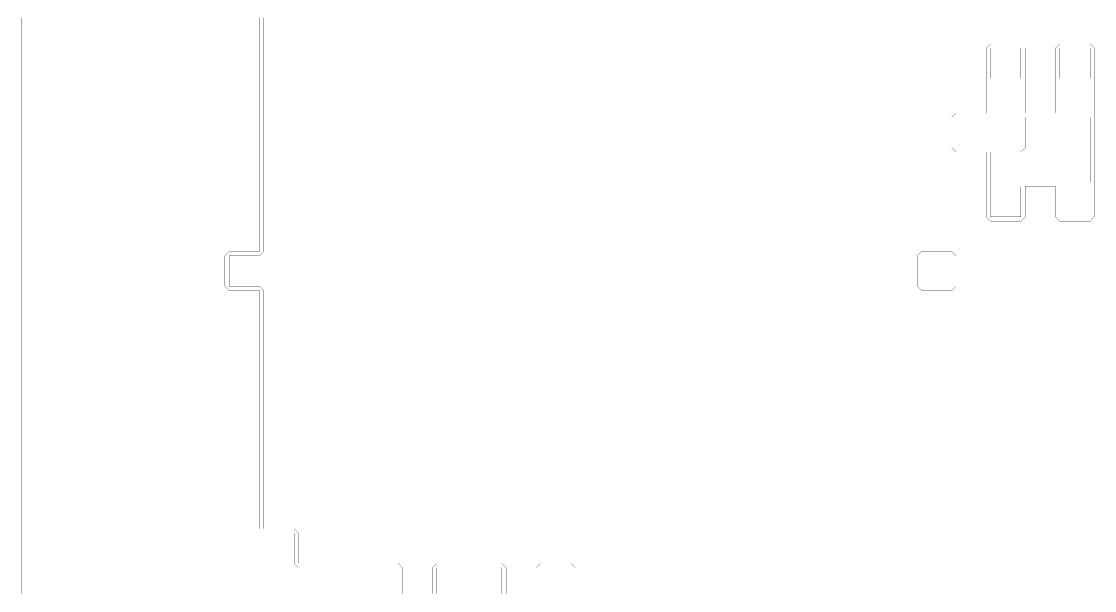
# Model space of a CAD drawing. Header units: metres. Extents: x 0 to 4990, y -4990 to 0.
# Drawn here: x 0 to 2422, y -3645 to -2362 of the extents above; entities that cross this region are included whole.
import ezdxf

# ---------------------------------------------------------------- set-up
doc = ezdxf.new("R2010")
doc.units = ezdxf.units.M
doc.layers.add('conductor', color=1, linetype='Continuous')
doc.layers.add('substrate', color=5, linetype='Continuous')

msp = doc.modelspace()

# ---------------------------------------------------------------- linework, layer by layer
at = {"layer": 'conductor', "const_width": 0.5}
for points in [[(546.875, -2353.515625), (546.875, -2363.28125), (546.875, -2373.046875), (546.875, -2382.8125), (546.875, -2392.578125), (546.875, -2402.34375), (546.875, -2412.109375), (546.875, -2421.875), (546.875, -2431.640625), (546.875, -2441.40625), (546.875, -2451.171875), (546.875, -2460.9375), (546.875, -2470.703125), (546.875, -2480.46875), (546.875, -2490.234375), (546.875, -2500), (546.875, -2509.765625), (546.875, -2519.53125), (546.875, -2529.296875), (546.875, -2539.0625), (546.875, -2548.828125), (546.875, -2558.59375), (546.875, -2568.359375), (546.875, -2578.125), (546.875, -2587.890625), (546.875, -2597.65625), (546.875, -2607.421875), (546.875, -2617.1875), (546.875, -2626.953125), (546.875, -2636.71875), (546.875, -2646.484375), (546.875, -2656.25), (546.875, -2666.015625), (546.875, -2675.78125), (546.875, -2685.546875), (546.875, -2695.3125), (546.875, -2705.078125), (546.875, -2714.84375), (546.875, -2724.609375), (546.875, -2734.375), (546.875, -2744.140625), (546.875, -2753.90625), (546.875, -2763.671875), (546.875, -2773.4375), (546.875, -2783.203125), (546.875, -2792.96875), (546.875, -2802.734375), (546.875, -2812.5), (546.875, -2822.265625), (546.875, -2832.03125), (546.875, -2841.796875), (546.875, -2851.5625), (546.875, -2861.328125), (546.875, -2871.09375), (546.875, -2880.859375), (537.109375, -2890.625), (527.34375, -2890.625), (517.578125, -2890.625), (507.8125, -2890.625), (498.046875, -2890.625), (488.28125, -2890.625), (478.515625, -2890.625), (468.75, -2890.625), (468.75, -2900.390625), (468.75, -2910.15625), (468.75, -2919.921875), (468.75, -2929.6875), (468.75, -2939.453125), (468.75, -2949.21875), (468.75, -2958.984375), (478.515625, -2958.984375), (488.28125, -2958.984375), (498.046875, -2958.984375), (507.8125, -2958.984375), (517.578125, -2958.984375), (527.34375, -2958.984375), (537.109375, -2958.984375), (546.875, -2968.75), (546.875, -2978.515625), (546.875, -2988.28125), (546.875, -2998.046875), (546.875, -3007.8125), (546.875, -3017.578125), (546.875, -3027.34375), (546.875, -3037.109375), (546.875, -3046.875), (546.875, -3056.640625), (546.875, -3066.40625), (546.875, -3076.171875), (546.875, -3085.9375), (546.875, -3095.703125), (546.875, -3105.46875), (546.875, -3115.234375), (546.875, -3125), (546.875, -3134.765625), (546.875, -3144.53125), (546.875, -3154.296875), (546.875, -3164.0625), (546.875, -3173.828125), (546.875, -3183.59375), (546.875, -3193.359375), (546.875, -3203.125), (546.875, -3212.890625), (546.875, -3222.65625), (546.875, -3232.421875), (546.875, -3242.1875), (546.875, -3251.953125), (546.875, -3261.71875), (546.875, -3271.484375), (546.875, -3281.25), (546.875, -3291.015625), (546.875, -3300.78125), (546.875, -3310.546875), (546.875, -3320.3125), (546.875, -3330.078125), (546.875, -3339.84375), (546.875, -3349.609375), (546.875, -3359.375), (546.875, -3369.140625), (546.875, -3378.90625), (546.875, -3388.671875), (546.875, -3398.4375), (546.875, -3408.203125), (546.875, -3417.96875), (546.875, -3427.734375), (546.875, -3437.5), (546.875, -3447.265625), (546.875, -3457.03125), (546.875, -3466.796875), (546.875, -3476.5625), (546.875, -3486.328125), (546.875, -3496.09375), (546.875, -3505.859375), (556.640625, -3505.859375), (566.40625, -3505.859375), (576.171875, -3505.859375), (585.9375, -3505.859375), (595.703125, -3505.859375), (605.46875, -3505.859375), (615.234375, -3505.859375), (625, -3515.625), (625, -3525.390625), (625, -3535.15625), (625, -3544.921875), (625, -3554.6875), (625, -3564.453125), (625, -3574.21875), (625, -3583.984375), (634.765625, -3583.984375), (644.53125, -3583.984375), (654.296875, -3583.984375), (664.0625, -3583.984375), (673.828125, -3583.984375), (683.59375, -3583.984375), (693.359375, -3583.984375), (703.125, -3583.984375), (712.890625, -3583.984375), (722.65625, -3583.984375), (732.421875, -3583.984375), (742.1875, -3583.984375), (751.953125, -3583.984375), (761.71875, -3583.984375), (771.484375, -3583.984375), (781.25, -3583.984375), (791.015625, -3583.984375), (800.78125, -3583.984375), (810.546875, -3583.984375), (820.3125, -3583.984375), (830.078125, -3583.984375), (839.84375, -3583.984375), (849.609375, -3583.984375), (859.375, -3593.75), (859.375, -3603.515625), (859.375, -3613.28125), (859.375, -3623.046875), (859.375, -3632.8125), (859.375, -3642.578125), (859.375, -3652.34375)], [(927.734375, -3652.34375), (927.734375, -3642.578125), (927.734375, -3632.8125), (927.734375, -3623.046875), (927.734375, -3613.28125), (927.734375, -3603.515625), (927.734375, -3593.75), (937.5, -3583.984375), (947.265625, -3583.984375), (957.03125, -3583.984375), (966.796875, -3583.984375), (976.5625, -3583.984375), (986.328125, -3583.984375), (996.09375, -3583.984375), (1005.859375, -3583.984375), (1015.625, -3583.984375), (1025.390625, -3583.984375), (1035.15625, -3583.984375), (1044.921875, -3583.984375), (1054.6875, -3583.984375), (1064.453125, -3583.984375), (1074.21875, -3583.984375), (1083.984375, -3583.984375), (1093.75, -3593.75), (1093.75, -3603.515625), (1093.75, -3613.28125), (1093.75, -3623.046875), (1093.75, -3632.8125), (1093.75, -3642.578125), (1093.75, -3652.34375)], [(1162.109375, -3652.34375), (1162.109375, -3642.578125), (1162.109375, -3632.8125), (1162.109375, -3623.046875), (1162.109375, -3613.28125), (1162.109375, -3603.515625), (1162.109375, -3593.75), (1171.875, -3583.984375), (1181.640625, -3583.984375), (1191.40625, -3583.984375), (1201.171875, -3583.984375), (1210.9375, -3583.984375), (1220.703125, -3583.984375), (1230.46875, -3583.984375), (1240.234375, -3583.984375), (1250, -3593.75), (1250, -3603.515625), (1250, -3613.28125), (1250, -3623.046875), (1250, -3632.8125), (1250, -3642.578125), (1250, -3652.34375)]]:
    msp.add_lwpolyline(points, dxfattribs=at)
for points in [[(2177.734375, -2421.875), (2187.5, -2412.109375), (2197.265625, -2412.109375), (2207.03125, -2412.109375), (2216.796875, -2412.109375), (2226.5625, -2412.109375), (2236.328125, -2412.109375), (2246.09375, -2412.109375), (2255.859375, -2412.109375), (2265.625, -2421.875), (2265.625, -2431.640625), (2265.625, -2441.40625), (2265.625, -2451.171875), (2265.625, -2460.9375), (2265.625, -2470.703125), (2265.625, -2480.46875), (2265.625, -2490.234375), (2265.625, -2500), (2265.625, -2509.765625), (2265.625, -2519.53125), (2265.625, -2529.296875), (2265.625, -2539.0625), (2265.625, -2548.828125), (2265.625, -2558.59375), (2265.625, -2568.359375), (2275.390625, -2568.359375), (2285.15625, -2568.359375), (2294.921875, -2568.359375), (2304.6875, -2568.359375), (2314.453125, -2568.359375), (2324.21875, -2568.359375), (2333.984375, -2568.359375), (2333.984375, -2558.59375), (2333.984375, -2548.828125), (2333.984375, -2539.0625), (2333.984375, -2529.296875), (2333.984375, -2519.53125), (2333.984375, -2509.765625), (2333.984375, -2500), (2333.984375, -2490.234375), (2333.984375, -2480.46875), (2333.984375, -2470.703125), (2333.984375, -2460.9375), (2333.984375, -2451.171875), (2333.984375, -2441.40625), (2333.984375, -2431.640625), (2333.984375, -2421.875), (2343.75, -2412.109375), (2353.515625, -2412.109375), (2363.28125, -2412.109375), (2373.046875, -2412.109375), (2382.8125, -2412.109375), (2392.578125, -2412.109375), (2402.34375, -2412.109375), (2412.109375, -2412.109375), (2421.875, -2421.875), (2421.875, -2431.640625), (2421.875, -2441.40625), (2421.875, -2451.171875), (2421.875, -2460.9375), (2421.875, -2470.703125), (2421.875, -2480.46875), (2421.875, -2490.234375), (2421.875, -2500), (2421.875, -2509.765625), (2421.875, -2519.53125), (2421.875, -2529.296875), (2421.875, -2539.0625), (2421.875, -2548.828125), (2421.875, -2558.59375), (2421.875, -2568.359375), (2421.875, -2578.125), (2421.875, -2587.890625), (2421.875, -2597.65625), (2421.875, -2607.421875), (2421.875, -2617.1875), (2421.875, -2626.953125), (2421.875, -2636.71875), (2421.875, -2646.484375), (2421.875, -2656.25), (2421.875, -2666.015625), (2421.875, -2675.78125), (2421.875, -2685.546875), (2421.875, -2695.3125), (2421.875, -2705.078125), (2421.875, -2714.84375), (2421.875, -2724.609375), (2421.875, -2734.375), (2421.875, -2744.140625), (2421.875, -2753.90625), (2421.875, -2763.671875), (2421.875, -2773.4375), (2421.875, -2783.203125), (2421.875, -2792.96875), (2421.875, -2802.734375), (2412.109375, -2812.5), (2402.34375, -2812.5), (2392.578125, -2812.5), (2382.8125, -2812.5), (2373.046875, -2812.5), (2363.28125, -2812.5), (2353.515625, -2812.5), (2343.75, -2812.5), (2333.984375, -2802.734375), (2333.984375, -2792.96875), (2333.984375, -2783.203125), (2333.984375, -2773.4375), (2333.984375, -2763.671875), (2333.984375, -2753.90625), (2333.984375, -2744.140625), (2333.984375, -2734.375), (2324.21875, -2734.375), (2314.453125, -2734.375), (2304.6875, -2734.375), (2294.921875, -2734.375), (2285.15625, -2734.375), (2275.390625, -2734.375), (2265.625, -2734.375), (2265.625, -2744.140625), (2265.625, -2753.90625), (2265.625, -2763.671875), (2265.625, -2773.4375), (2265.625, -2783.203125), (2265.625, -2792.96875), (2265.625, -2802.734375), (2255.859375, -2812.5), (2246.09375, -2812.5), (2236.328125, -2812.5), (2226.5625, -2812.5), (2216.796875, -2812.5), (2207.03125, -2812.5), (2197.265625, -2812.5), (2187.5, -2812.5), (2177.734375, -2802.734375), (2177.734375, -2792.96875), (2177.734375, -2783.203125), (2177.734375, -2773.4375), (2177.734375, -2763.671875), (2177.734375, -2753.90625), (2177.734375, -2744.140625), (2177.734375, -2734.375), (2177.734375, -2724.609375), (2177.734375, -2714.84375), (2177.734375, -2705.078125), (2177.734375, -2695.3125), (2177.734375, -2685.546875), (2177.734375, -2675.78125), (2177.734375, -2666.015625), (2177.734375, -2656.25), (2167.96875, -2656.25), (2158.203125, -2656.25), (2148.4375, -2656.25), (2138.671875, -2656.25), (2128.90625, -2656.25), (2119.140625, -2656.25), (2109.375, -2656.25), (2099.609375, -2646.484375), (2099.609375, -2636.71875), (2099.609375, -2626.953125), (2099.609375, -2617.1875), (2099.609375, -2607.421875), (2099.609375, -2597.65625), (2099.609375, -2587.890625), (2099.609375, -2578.125), (2109.375, -2568.359375), (2119.140625, -2568.359375), (2128.90625, -2568.359375), (2138.671875, -2568.359375), (2148.4375, -2568.359375), (2158.203125, -2568.359375), (2167.96875, -2568.359375), (2177.734375, -2568.359375), (2177.734375, -2558.59375), (2177.734375, -2548.828125), (2177.734375, -2539.0625), (2177.734375, -2529.296875), (2177.734375, -2519.53125), (2177.734375, -2509.765625), (2177.734375, -2500), (2177.734375, -2490.234375), (2177.734375, -2480.46875), (2177.734375, -2470.703125), (2177.734375, -2460.9375), (2177.734375, -2451.171875), (2177.734375, -2441.40625), (2177.734375, -2431.640625)], [(2021.484375, -2890.625), (2031.25, -2880.859375), (2041.015625, -2880.859375), (2050.78125, -2880.859375), (2060.546875, -2880.859375), (2070.3125, -2880.859375), (2080.078125, -2880.859375), (2089.84375, -2880.859375), (2099.609375, -2880.859375), (2109.375, -2890.625), (2109.375, -2900.390625), (2109.375, -2910.15625), (2109.375, -2919.921875), (2109.375, -2929.6875), (2109.375, -2939.453125), (2109.375, -2949.21875), (2109.375, -2958.984375), (2099.609375, -2968.75), (2089.84375, -2968.75), (2080.078125, -2968.75), (2070.3125, -2968.75), (2060.546875, -2968.75), (2050.78125, -2968.75), (2041.015625, -2968.75), (2031.25, -2968.75), (2021.484375, -2958.984375), (2021.484375, -2949.21875), (2021.484375, -2939.453125), (2021.484375, -2929.6875), (2021.484375, -2919.921875), (2021.484375, -2910.15625), (2021.484375, -2900.390625)]]:
    msp.add_lwpolyline(points, close=True, dxfattribs=at)
at = {"layer": 'substrate', "const_width": 0.5}
for points in [[(0, -2353.515625), (0, -2363.28125), (0, -2373.046875), (0, -2382.8125), (0, -2392.578125), (0, -2402.34375), (0, -2412.109375), (0, -2421.875), (0, -2431.640625), (0, -2441.40625), (0, -2451.171875), (0, -2460.9375), (0, -2470.703125), (0, -2480.46875), (0, -2490.234375), (0, -2500), (0, -2509.765625), (0, -2519.53125), (0, -2529.296875), (0, -2539.0625), (0, -2548.828125), (0, -2558.59375), (0, -2568.359375), (0, -2578.125), (0, -2587.890625), (0, -2597.65625), (0, -2607.421875), (0, -2617.1875), (0, -2626.953125), (0, -2636.71875), (0, -2646.484375), (0, -2656.25), (0, -2666.015625), (0, -2675.78125), (0, -2685.546875), (0, -2695.3125), (0, -2705.078125), (0, -2714.84375), (0, -2724.609375), (0, -2734.375), (0, -2744.140625), (0, -2753.90625), (0, -2763.671875), (0, -2773.4375), (0, -2783.203125), (0, -2792.96875), (0, -2802.734375), (0, -2812.5), (0, -2822.265625), (0, -2832.03125), (0, -2841.796875), (0, -2851.5625), (0, -2861.328125), (0, -2871.09375), (0, -2880.859375), (0, -2890.625), (0, -2900.390625), (0, -2910.15625), (0, -2919.921875), (0, -2929.6875), (0, -2939.453125), (0, -2949.21875), (0, -2958.984375), (0, -2968.75), (0, -2978.515625), (0, -2988.28125), (0, -2998.046875), (0, -3007.8125), (0, -3017.578125), (0, -3027.34375), (0, -3037.109375), (0, -3046.875), (0, -3056.640625), (0, -3066.40625), (0, -3076.171875), (0, -3085.9375), (0, -3095.703125), (0, -3105.46875), (0, -3115.234375), (0, -3125), (0, -3134.765625), (0, -3144.53125), (0, -3154.296875), (0, -3164.0625), (0, -3173.828125), (0, -3183.59375), (0, -3193.359375), (0, -3203.125), (0, -3212.890625), (0, -3222.65625), (0, -3232.421875), (0, -3242.1875), (0, -3251.953125), (0, -3261.71875), (0, -3271.484375), (0, -3281.25), (0, -3291.015625), (0, -3300.78125), (0, -3310.546875), (0, -3320.3125), (0, -3330.078125), (0, -3339.84375), (0, -3349.609375), (0, -3359.375), (0, -3369.140625), (0, -3378.90625), (0, -3388.671875), (0, -3398.4375), (0, -3408.203125), (0, -3417.96875), (0, -3427.734375), (0, -3437.5), (0, -3447.265625), (0, -3457.03125), (0, -3466.796875), (0, -3476.5625), (0, -3486.328125), (0, -3496.09375), (0, -3505.859375), (0, -3515.625), (0, -3525.390625), (0, -3535.15625), (0, -3544.921875), (0, -3554.6875), (0, -3564.453125), (0, -3574.21875), (0, -3583.984375), (0, -3593.75), (0, -3603.515625), (0, -3613.28125), (0, -3623.046875), (0, -3632.8125), (0, -3642.578125), (0, -3652.34375)], [(693.359375, -3652.34375), (693.359375, -3642.578125), (693.359375, -3632.8125), (693.359375, -3623.046875), (693.359375, -3613.28125), (693.359375, -3603.515625), (693.359375, -3593.75), (683.59375, -3593.75), (673.828125, -3593.75), (664.0625, -3593.75), (654.296875, -3593.75), (644.53125, -3593.75), (634.765625, -3593.75), (625, -3593.75), (615.234375, -3583.984375), (615.234375, -3574.21875), (615.234375, -3564.453125), (615.234375, -3554.6875), (615.234375, -3544.921875), (615.234375, -3535.15625), (615.234375, -3525.390625), (615.234375, -3515.625), (605.46875, -3515.625), (595.703125, -3515.625), (585.9375, -3515.625), (576.171875, -3515.625), (566.40625, -3515.625), (556.640625, -3515.625), (546.875, -3515.625), (537.109375, -3505.859375), (537.109375, -3496.09375), (537.109375, -3486.328125), (537.109375, -3476.5625), (537.109375, -3466.796875), (537.109375, -3457.03125), (537.109375, -3447.265625), (537.109375, -3437.5), (537.109375, -3427.734375), (537.109375, -3417.96875), (537.109375, -3408.203125), (537.109375, -3398.4375), (537.109375, -3388.671875), (537.109375, -3378.90625), (537.109375, -3369.140625), (537.109375, -3359.375), (537.109375, -3349.609375), (537.109375, -3339.84375), (537.109375, -3330.078125), (537.109375, -3320.3125), (537.109375, -3310.546875), (537.109375, -3300.78125), (537.109375, -3291.015625), (537.109375, -3281.25), (537.109375, -3271.484375), (537.109375, -3261.71875), (537.109375, -3251.953125), (537.109375, -3242.1875), (537.109375, -3232.421875), (537.109375, -3222.65625), (537.109375, -3212.890625), (537.109375, -3203.125), (537.109375, -3193.359375), (537.109375, -3183.59375), (537.109375, -3173.828125), (537.109375, -3164.0625), (537.109375, -3154.296875), (537.109375, -3144.53125), (537.109375, -3134.765625), (537.109375, -3125), (537.109375, -3115.234375), (537.109375, -3105.46875), (537.109375, -3095.703125), (537.109375, -3085.9375), (537.109375, -3076.171875), (537.109375, -3066.40625), (537.109375, -3056.640625), (537.109375, -3046.875), (537.109375, -3037.109375), (537.109375, -3027.34375), (537.109375, -3017.578125), (537.109375, -3007.8125), (537.109375, -2998.046875), (537.109375, -2988.28125), (537.109375, -2978.515625), (537.109375, -2968.75), (527.34375, -2968.75), (517.578125, -2968.75), (507.8125, -2968.75), (498.046875, -2968.75), (488.28125, -2968.75), (478.515625, -2968.75), (468.75, -2968.75), (458.984375, -2958.984375), (458.984375, -2949.21875), (458.984375, -2939.453125), (458.984375, -2929.6875), (458.984375, -2919.921875), (458.984375, -2910.15625), (458.984375, -2900.390625), (458.984375, -2890.625), (468.75, -2880.859375), (478.515625, -2880.859375), (488.28125, -2880.859375), (498.046875, -2880.859375), (507.8125, -2880.859375), (517.578125, -2880.859375), (527.34375, -2880.859375), (537.109375, -2880.859375), (537.109375, -2871.09375), (537.109375, -2861.328125), (537.109375, -2851.5625), (537.109375, -2841.796875), (537.109375, -2832.03125), (537.109375, -2822.265625), (537.109375, -2812.5), (537.109375, -2802.734375), (537.109375, -2792.96875), (537.109375, -2783.203125), (537.109375, -2773.4375), (537.109375, -2763.671875), (537.109375, -2753.90625), (537.109375, -2744.140625), (537.109375, -2734.375), (537.109375, -2724.609375), (537.109375, -2714.84375), (537.109375, -2705.078125), (537.109375, -2695.3125), (537.109375, -2685.546875), (537.109375, -2675.78125), (537.109375, -2666.015625), (537.109375, -2656.25), (537.109375, -2646.484375), (537.109375, -2636.71875), (537.109375, -2626.953125), (537.109375, -2617.1875), (537.109375, -2607.421875), (537.109375, -2597.65625), (537.109375, -2587.890625), (537.109375, -2578.125), (537.109375, -2568.359375), (537.109375, -2558.59375), (537.109375, -2548.828125), (537.109375, -2539.0625), (537.109375, -2529.296875), (537.109375, -2519.53125), (537.109375, -2509.765625), (537.109375, -2500), (537.109375, -2490.234375), (537.109375, -2480.46875), (537.109375, -2470.703125), (537.109375, -2460.9375), (537.109375, -2451.171875), (537.109375, -2441.40625), (537.109375, -2431.640625), (537.109375, -2421.875), (537.109375, -2412.109375), (537.109375, -2402.34375), (537.109375, -2392.578125), (537.109375, -2382.8125), (537.109375, -2373.046875), (537.109375, -2363.28125), (537.109375, -2353.515625)], [(1083.984375, -3652.34375), (1083.984375, -3642.578125), (1083.984375, -3632.8125), (1083.984375, -3623.046875), (1083.984375, -3613.28125), (1083.984375, -3603.515625), (1083.984375, -3593.75), (1074.21875, -3593.75), (1064.453125, -3593.75), (1054.6875, -3593.75), (1044.921875, -3593.75), (1035.15625, -3593.75), (1025.390625, -3593.75), (1015.625, -3593.75), (1005.859375, -3593.75), (996.09375, -3593.75), (986.328125, -3593.75), (976.5625, -3593.75), (966.796875, -3593.75), (957.03125, -3593.75), (947.265625, -3593.75), (937.5, -3593.75), (937.5, -3603.515625), (937.5, -3613.28125), (937.5, -3623.046875), (937.5, -3632.8125), (937.5, -3642.578125), (937.5, -3652.34375)], [(1240.234375, -3652.34375), (1240.234375, -3642.578125), (1240.234375, -3632.8125), (1240.234375, -3623.046875), (1240.234375, -3613.28125), (1240.234375, -3603.515625), (1240.234375, -3593.75), (1230.46875, -3593.75), (1220.703125, -3593.75), (1210.9375, -3593.75), (1201.171875, -3593.75), (1191.40625, -3593.75), (1181.640625, -3593.75), (1171.875, -3593.75), (1171.875, -3603.515625), (1171.875, -3613.28125), (1171.875, -3623.046875), (1171.875, -3632.8125), (1171.875, -3642.578125), (1171.875, -3652.34375)]]:
    msp.add_lwpolyline(points, dxfattribs=at)
for points in [[(2187.5, -2421.875), (2187.5, -2431.640625), (2187.5, -2441.40625), (2187.5, -2451.171875), (2187.5, -2460.9375), (2187.5, -2470.703125), (2187.5, -2480.46875), (2187.5, -2490.234375), (2197.265625, -2490.234375), (2207.03125, -2490.234375), (2216.796875, -2490.234375), (2226.5625, -2490.234375), (2236.328125, -2490.234375), (2246.09375, -2490.234375), (2255.859375, -2490.234375), (2255.859375, -2480.46875), (2255.859375, -2470.703125), (2255.859375, -2460.9375), (2255.859375, -2451.171875), (2255.859375, -2441.40625), (2255.859375, -2431.640625), (2255.859375, -2421.875), (2246.09375, -2421.875), (2236.328125, -2421.875), (2226.5625, -2421.875), (2216.796875, -2421.875), (2207.03125, -2421.875), (2197.265625, -2421.875)], [(2343.75, -2421.875), (2343.75, -2431.640625), (2343.75, -2441.40625), (2343.75, -2451.171875), (2343.75, -2460.9375), (2343.75, -2470.703125), (2343.75, -2480.46875), (2343.75, -2490.234375), (2353.515625, -2490.234375), (2363.28125, -2490.234375), (2373.046875, -2490.234375), (2382.8125, -2490.234375), (2392.578125, -2490.234375), (2402.34375, -2490.234375), (2412.109375, -2490.234375), (2412.109375, -2480.46875), (2412.109375, -2470.703125), (2412.109375, -2460.9375), (2412.109375, -2451.171875), (2412.109375, -2441.40625), (2412.109375, -2431.640625), (2412.109375, -2421.875), (2402.34375, -2421.875), (2392.578125, -2421.875), (2382.8125, -2421.875), (2373.046875, -2421.875), (2363.28125, -2421.875), (2353.515625, -2421.875)], [(2265.625, -2578.125), (2265.625, -2587.890625), (2265.625, -2597.65625), (2265.625, -2607.421875), (2265.625, -2617.1875), (2265.625, -2626.953125), (2265.625, -2636.71875), (2265.625, -2646.484375), (2255.859375, -2656.25), (2246.09375, -2656.25), (2236.328125, -2656.25), (2226.5625, -2656.25), (2216.796875, -2656.25), (2207.03125, -2656.25), (2197.265625, -2656.25), (2187.5, -2656.25), (2187.5, -2666.015625), (2187.5, -2675.78125), (2187.5, -2685.546875), (2187.5, -2695.3125), (2187.5, -2705.078125), (2187.5, -2714.84375), (2187.5, -2724.609375), (2187.5, -2734.375), (2187.5, -2744.140625), (2187.5, -2753.90625), (2187.5, -2763.671875), (2187.5, -2773.4375), (2187.5, -2783.203125), (2187.5, -2792.96875), (2187.5, -2802.734375), (2197.265625, -2802.734375), (2207.03125, -2802.734375), (2216.796875, -2802.734375), (2226.5625, -2802.734375), (2236.328125, -2802.734375), (2246.09375, -2802.734375), (2255.859375, -2802.734375), (2255.859375, -2792.96875), (2255.859375, -2783.203125), (2255.859375, -2773.4375), (2255.859375, -2763.671875), (2255.859375, -2753.90625), (2255.859375, -2744.140625), (2255.859375, -2734.375), (2265.625, -2724.609375), (2275.390625, -2724.609375), (2285.15625, -2724.609375), (2294.921875, -2724.609375), (2304.6875, -2724.609375), (2314.453125, -2724.609375), (2324.21875, -2724.609375), (2333.984375, -2724.609375), (2343.75, -2724.609375), (2353.515625, -2724.609375), (2363.28125, -2724.609375), (2373.046875, -2724.609375), (2382.8125, -2724.609375), (2392.578125, -2724.609375), (2402.34375, -2724.609375), (2412.109375, -2724.609375), (2412.109375, -2714.84375), (2412.109375, -2705.078125), (2412.109375, -2695.3125), (2412.109375, -2685.546875), (2412.109375, -2675.78125), (2412.109375, -2666.015625), (2412.109375, -2656.25), (2412.109375, -2646.484375), (2412.109375, -2636.71875), (2412.109375, -2626.953125), (2412.109375, -2617.1875), (2412.109375, -2607.421875), (2412.109375, -2597.65625), (2412.109375, -2587.890625), (2412.109375, -2578.125), (2402.34375, -2578.125), (2392.578125, -2578.125), (2382.8125, -2578.125), (2373.046875, -2578.125), (2363.28125, -2578.125), (2353.515625, -2578.125), (2343.75, -2578.125), (2333.984375, -2578.125), (2324.21875, -2578.125), (2314.453125, -2578.125), (2304.6875, -2578.125), (2294.921875, -2578.125), (2285.15625, -2578.125), (2275.390625, -2578.125)]]:
    msp.add_lwpolyline(points, close=True, dxfattribs=at)

doc.saveas('drawing.dxf')
